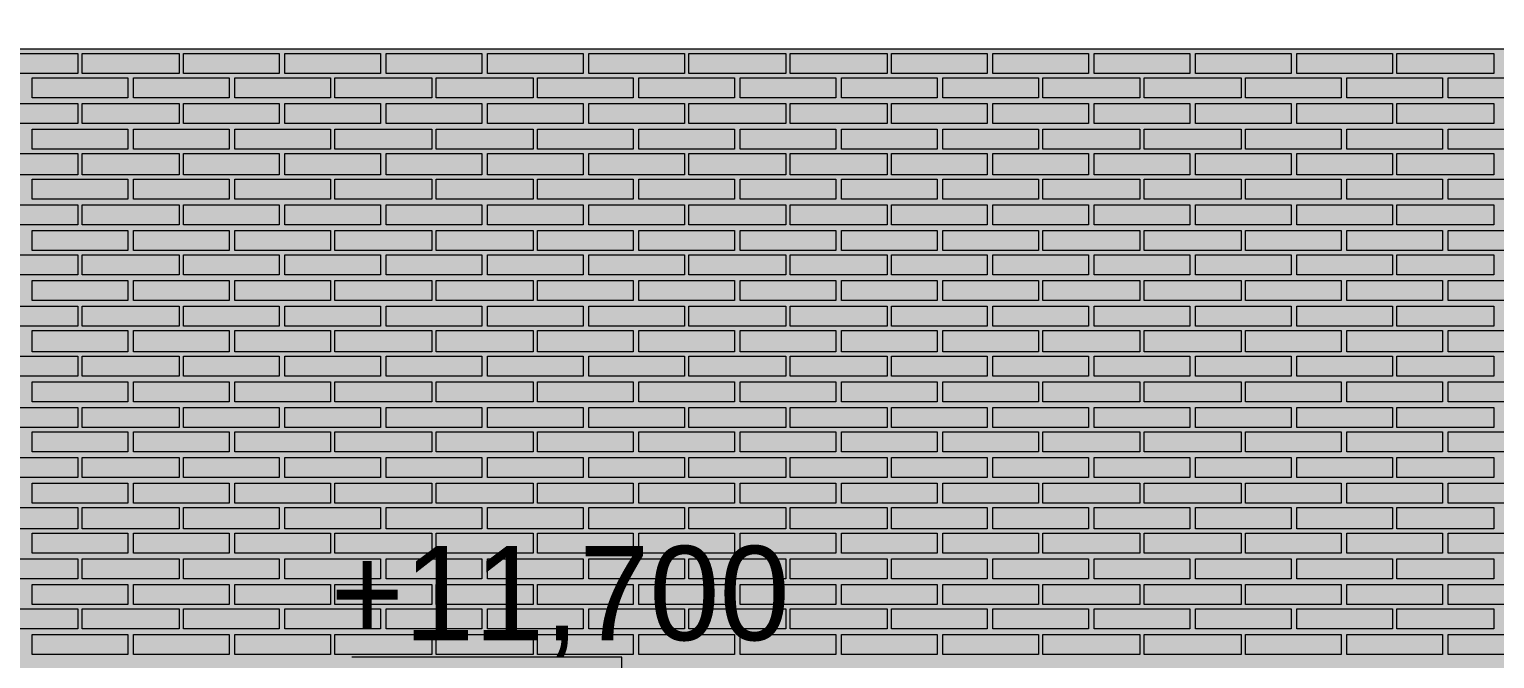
# Model space of a CAD drawing. Header units: millimetres. Extents: x -28928 to 100580, y -22867 to 36490.
# Drawn here: x -8523 to -4180, y 28282 to 30148 of the extents above; entities that cross this region are included whole.
import ezdxf

# ---------------------------------------------------------------- set-up
doc = ezdxf.new("R2010")
doc.units = ezdxf.units.MM
doc.layers.add('PDF _Геометрия', color=7, linetype='Continuous', true_color=0x8f8e8d)
doc.layers.add('PDF _Сплошная заливка', color=7, linetype='Continuous', true_color=0xffffff)
doc.layers.add('PDF _Текст', color=7, linetype='Continuous')

msp = doc.modelspace()

# ---------------------------------------------------------------- hatches: boundary and pattern name
at = {"layer": 'PDF _Сплошная заливка', "true_color": 0xdcd6cf, "transparency": 33554559}
msp.add_hatch(color=254, dxfattribs=at).paths.add_polyline_path([(-18676.6, 16343.4), (-18676.6, 19592.6), (-17276.3, 19592.6), (-17276.3, 16343.4), (19112.6, 16343.4), (19112.6, 30089.1), (-21853.9, 30089.1), (-21853.9, 16343.4), (-21375.9, 16343.4), (-21375.9, 19592.6), (-19277.4, 19592.6), (-19277.4, 16343.4)])

# ---------------------------------------------------------------- linework, layer by layer
at = {"layer": 'PDF _Геометрия', "color": 7, "lineweight": 9}
for points in [[(82320.3, 30089.1), (82320.3, 30207.6), (82320.3, 30089.1), (-21934.3, 30089.1), (-21934.3, 30207.6), (82320.3, 30207.6)], [(-6001.3, 27986.4), (-6424.3, 27986.4), (-6767, 27986.4), (-6767, 28286.8), (-7566.6, 28286.8)]]:
    msp.add_lwpolyline(points, dxfattribs=at)
at = {"layer": 'PDF _Геометрия', "lineweight": 9}
for points in [[(-8378.9, 30076.4), (-8378.9, 30017.2), (-8666.6, 30017.2), (-8666.6, 30076.4)], [(-8078.6, 30076.4), (-8078.6, 30017.2), (-8366.3, 30017.2), (-8366.3, 30076.4)], [(-7782.4, 30076.4), (-7782.4, 30017.2), (-8065.9, 30017.2), (-8065.9, 30076.4)], [(-7482, 30076.4), (-7482, 30017.2), (-7765.5, 30017.2), (-7765.5, 30076.4)], [(-7181.6, 30076.4), (-7181.6, 30017.2), (-7465.1, 30017.2), (-7465.1, 30076.4)], [(-6881.3, 30076.4), (-6881.3, 30017.2), (-7164.7, 30017.2), (-7164.7, 30076.4)], [(-6580.9, 30076.4), (-6580.9, 30017.2), (-6864.3, 30017.2), (-6864.3, 30076.4)], [(-6280.5, 30076.4), (-6280.5, 30017.2), (-6568.2, 30017.2), (-6568.2, 30076.4)], [(-5980.1, 30076.4), (-5980.1, 30017.2), (-6267.8, 30017.2), (-6267.8, 30076.4)], [(-5683.9, 30076.4), (-5683.9, 30017.2), (-5967.4, 30017.2), (-5967.4, 30076.4)], [(-5383.6, 30076.4), (-5383.6, 30017.2), (-5667, 30017.2), (-5667, 30076.4)], [(-5083.2, 30076.4), (-5083.2, 30017.2), (-5366.6, 30017.2), (-5366.6, 30076.4)], [(-4782.8, 30076.4), (-4782.8, 30017.2), (-5066.3, 30017.2), (-5066.3, 30076.4)], [(-4482.4, 30076.4), (-4482.4, 30017.2), (-4765.9, 30017.2), (-4765.9, 30076.4)], [(-4182, 30076.4), (-4182, 30017.2), (-4469.7, 30017.2), (-4469.7, 30076.4)], [(-8230.9, 29945.3), (-8374.7, 29945.3), (-8514.3, 29945.3), (-8514.3, 30004.5), (-8374.7, 30004.5), (-8230.9, 30004.5)], [(-7930.5, 29945.3), (-8074.3, 29945.3), (-8213.9, 29945.3), (-8213.9, 30004.5), (-8074.3, 30004.5), (-7930.5, 30004.5)], [(-7630.1, 29945.3), (-7773.9, 29945.3), (-7913.6, 29945.3), (-7913.6, 30004.5), (-7773.9, 30004.5), (-7630.1, 30004.5)], [(-7329.7, 29945.3), (-7473.6, 29945.3), (-7617.4, 29945.3), (-7617.4, 30004.5), (-7473.6, 30004.5), (-7329.7, 30004.5)], [(-7029.3, 29945.3), (-7173.2, 29945.3), (-7317, 29945.3), (-7317, 30004.5), (-7173.2, 30004.5), (-7029.3, 30004.5)], [(-6733.2, 29945.3), (-6872.8, 29945.3), (-7016.6, 29945.3), (-7016.6, 30004.5), (-6872.8, 30004.5), (-6733.2, 30004.5)], [(-6432.8, 29945.3), (-6572.4, 29945.3), (-6716.3, 29945.3), (-6716.3, 30004.5), (-6572.4, 30004.5), (-6432.8, 30004.5)], [(-6132.4, 29945.3), (-6272, 29945.3), (-6415.9, 29945.3), (-6415.9, 30004.5), (-6272, 30004.5), (-6132.4, 30004.5)], [(-5832, 29945.3), (-5975.9, 29945.3), (-6115.5, 29945.3), (-6115.5, 30004.5), (-5975.9, 30004.5), (-5832, 30004.5)], [(-5531.6, 29945.3), (-5675.5, 29945.3), (-5815.1, 29945.3), (-5815.1, 30004.5), (-5675.5, 30004.5), (-5531.6, 30004.5)], [(-5231.3, 29945.3), (-5375.1, 29945.3), (-5518.9, 29945.3), (-5518.9, 30004.5), (-5375.1, 30004.5), (-5231.3, 30004.5)], [(-4930.9, 29945.3), (-5074.7, 29945.3), (-5218.6, 29945.3), (-5218.6, 30004.5), (-5074.7, 30004.5), (-4930.9, 30004.5)], [(-4634.7, 29945.3), (-4774.3, 29945.3), (-4918.2, 29945.3), (-4918.2, 30004.5), (-4774.3, 30004.5), (-4634.7, 30004.5)], [(-4334.3, 29945.3), (-4473.9, 29945.3), (-4617.8, 29945.3), (-4617.8, 30004.5), (-4473.9, 30004.5), (-4334.3, 30004.5)], [(-4033.9, 29945.3), (-4173.6, 29945.3), (-4317.4, 29945.3), (-4317.4, 30004.5), (-4173.6, 30004.5), (-4033.9, 30004.5)], [(-8378.9, 29928.4), (-8378.9, 29869.1), (-8666.6, 29869.1), (-8666.6, 29928.4)], [(-8078.6, 29928.4), (-8078.6, 29869.1), (-8366.3, 29869.1), (-8366.3, 29928.4)], [(-7782.4, 29928.4), (-7782.4, 29869.1), (-8065.9, 29869.1), (-8065.9, 29928.4)], [(-7482, 29928.4), (-7482, 29869.1), (-7765.5, 29869.1), (-7765.5, 29928.4)], [(-7181.6, 29928.4), (-7181.6, 29869.1), (-7465.1, 29869.1), (-7465.1, 29928.4)], [(-6881.3, 29928.4), (-6881.3, 29869.1), (-7164.7, 29869.1), (-7164.7, 29928.4)], [(-6580.9, 29928.4), (-6580.9, 29869.1), (-6864.3, 29869.1), (-6864.3, 29928.4)], [(-6280.5, 29928.4), (-6280.5, 29869.1), (-6568.2, 29869.1), (-6568.2, 29928.4)], [(-5980.1, 29928.4), (-5980.1, 29869.1), (-6267.8, 29869.1), (-6267.8, 29928.4)], [(-5683.9, 29928.4), (-5683.9, 29869.1), (-5967.4, 29869.1), (-5967.4, 29928.4)], [(-5383.6, 29928.4), (-5383.6, 29869.1), (-5667, 29869.1), (-5667, 29928.4)], [(-5083.2, 29928.4), (-5083.2, 29869.1), (-5366.6, 29869.1), (-5366.6, 29928.4)], [(-4782.8, 29928.4), (-4782.8, 29869.1), (-5066.3, 29869.1), (-5066.3, 29928.4)], [(-4482.4, 29928.4), (-4482.4, 29869.1), (-4765.9, 29869.1), (-4765.9, 29928.4)], [(-4182, 29928.4), (-4182, 29869.1), (-4469.7, 29869.1), (-4469.7, 29928.4)], [(-8230.9, 29793), (-8374.7, 29793), (-8514.3, 29793), (-8514.3, 29852.2), (-8374.7, 29852.2), (-8230.9, 29852.2)], [(-7930.5, 29793), (-8074.3, 29793), (-8213.9, 29793), (-8213.9, 29852.2), (-8074.3, 29852.2), (-7930.5, 29852.2)], [(-7630.1, 29793), (-7773.9, 29793), (-7913.6, 29793), (-7913.6, 29852.2), (-7773.9, 29852.2), (-7630.1, 29852.2)], [(-7329.7, 29793), (-7473.6, 29793), (-7617.4, 29793), (-7617.4, 29852.2), (-7473.6, 29852.2), (-7329.7, 29852.2)], [(-7029.3, 29793), (-7173.2, 29793), (-7317, 29793), (-7317, 29852.2), (-7173.2, 29852.2), (-7029.3, 29852.2)], [(-6733.2, 29793), (-6872.8, 29793), (-7016.6, 29793), (-7016.6, 29852.2), (-6872.8, 29852.2), (-6733.2, 29852.2)], [(-6432.8, 29793), (-6572.4, 29793), (-6716.3, 29793), (-6716.3, 29852.2), (-6572.4, 29852.2), (-6432.8, 29852.2)], [(-6132.4, 29793), (-6272, 29793), (-6415.9, 29793), (-6415.9, 29852.2), (-6272, 29852.2), (-6132.4, 29852.2)], [(-5832, 29793), (-5975.9, 29793), (-6115.5, 29793), (-6115.5, 29852.2), (-5975.9, 29852.2), (-5832, 29852.2)], [(-5531.6, 29793), (-5675.5, 29793), (-5815.1, 29793), (-5815.1, 29852.2), (-5675.5, 29852.2), (-5531.6, 29852.2)], [(-5231.3, 29793), (-5375.1, 29793), (-5518.9, 29793), (-5518.9, 29852.2), (-5375.1, 29852.2), (-5231.3, 29852.2)], [(-4930.9, 29793), (-5074.7, 29793), (-5218.6, 29793), (-5218.6, 29852.2), (-5074.7, 29852.2), (-4930.9, 29852.2)], [(-4634.7, 29793), (-4774.3, 29793), (-4918.2, 29793), (-4918.2, 29852.2), (-4774.3, 29852.2), (-4634.7, 29852.2)], [(-4334.3, 29793), (-4473.9, 29793), (-4617.8, 29793), (-4617.8, 29852.2), (-4473.9, 29852.2), (-4334.3, 29852.2)], [(-4033.9, 29793), (-4173.6, 29793), (-4317.4, 29793), (-4317.4, 29852.2), (-4173.6, 29852.2), (-4033.9, 29852.2)], [(-8378.9, 29780.3), (-8378.9, 29716.8), (-8666.6, 29716.8), (-8666.6, 29780.3)], [(-8078.6, 29780.3), (-8078.6, 29716.8), (-8366.3, 29716.8), (-8366.3, 29780.3)], [(-7782.4, 29780.3), (-7782.4, 29716.8), (-8065.9, 29716.8), (-8065.9, 29780.3)], [(-7482, 29780.3), (-7482, 29716.8), (-7765.5, 29716.8), (-7765.5, 29780.3)], [(-7181.6, 29780.3), (-7181.6, 29716.8), (-7465.1, 29716.8), (-7465.1, 29780.3)], [(-6881.3, 29780.3), (-6881.3, 29716.8), (-7164.7, 29716.8), (-7164.7, 29780.3)], [(-6580.9, 29780.3), (-6580.9, 29716.8), (-6864.3, 29716.8), (-6864.3, 29780.3)], [(-6280.5, 29780.3), (-6280.5, 29716.8), (-6568.2, 29716.8), (-6568.2, 29780.3)], [(-5980.1, 29780.3), (-5980.1, 29716.8), (-6267.8, 29716.8), (-6267.8, 29780.3)], [(-5683.9, 29780.3), (-5683.9, 29716.8), (-5967.4, 29716.8), (-5967.4, 29780.3)], [(-5383.6, 29780.3), (-5383.6, 29716.8), (-5667, 29716.8), (-5667, 29780.3)], [(-5083.2, 29780.3), (-5083.2, 29716.8), (-5366.6, 29716.8), (-5366.6, 29780.3)], [(-4782.8, 29780.3), (-4782.8, 29716.8), (-5066.3, 29716.8), (-5066.3, 29780.3)], [(-4482.4, 29780.3), (-4482.4, 29716.8), (-4765.9, 29716.8), (-4765.9, 29780.3)], [(-4182, 29780.3), (-4182, 29716.8), (-4469.7, 29716.8), (-4469.7, 29780.3)], [(-8230.9, 29644.9), (-8374.7, 29644.9), (-8514.3, 29644.9), (-8514.3, 29704.1), (-8374.7, 29704.1), (-8230.9, 29704.1)], [(-7930.5, 29644.9), (-8074.3, 29644.9), (-8213.9, 29644.9), (-8213.9, 29704.1), (-8074.3, 29704.1), (-7930.5, 29704.1)], [(-7630.1, 29644.9), (-7773.9, 29644.9), (-7913.6, 29644.9), (-7913.6, 29704.1), (-7773.9, 29704.1), (-7630.1, 29704.1)], [(-7329.7, 29644.9), (-7473.6, 29644.9), (-7617.4, 29644.9), (-7617.4, 29704.1), (-7473.6, 29704.1), (-7329.7, 29704.1)], [(-7029.3, 29644.9), (-7173.2, 29644.9), (-7317, 29644.9), (-7317, 29704.1), (-7173.2, 29704.1), (-7029.3, 29704.1)], [(-6733.2, 29644.9), (-6872.8, 29644.9), (-7016.6, 29644.9), (-7016.6, 29704.1), (-6872.8, 29704.1), (-6733.2, 29704.1)], [(-6432.8, 29644.9), (-6572.4, 29644.9), (-6716.3, 29644.9), (-6716.3, 29704.1), (-6572.4, 29704.1), (-6432.8, 29704.1)], [(-6132.4, 29644.9), (-6272, 29644.9), (-6415.9, 29644.9), (-6415.9, 29704.1), (-6272, 29704.1), (-6132.4, 29704.1)], [(-5832, 29644.9), (-5975.9, 29644.9), (-6115.5, 29644.9), (-6115.5, 29704.1), (-5975.9, 29704.1), (-5832, 29704.1)], [(-5531.6, 29644.9), (-5675.5, 29644.9), (-5815.1, 29644.9), (-5815.1, 29704.1), (-5675.5, 29704.1), (-5531.6, 29704.1)], [(-5231.3, 29644.9), (-5375.1, 29644.9), (-5518.9, 29644.9), (-5518.9, 29704.1), (-5375.1, 29704.1), (-5231.3, 29704.1)], [(-4930.9, 29644.9), (-5074.7, 29644.9), (-5218.6, 29644.9), (-5218.6, 29704.1), (-5074.7, 29704.1), (-4930.9, 29704.1)], [(-4634.7, 29644.9), (-4774.3, 29644.9), (-4918.2, 29644.9), (-4918.2, 29704.1), (-4774.3, 29704.1), (-4634.7, 29704.1)], [(-4334.3, 29644.9), (-4473.9, 29644.9), (-4617.8, 29644.9), (-4617.8, 29704.1), (-4473.9, 29704.1), (-4334.3, 29704.1)], [(-4033.9, 29644.9), (-4173.6, 29644.9), (-4317.4, 29644.9), (-4317.4, 29704.1), (-4173.6, 29704.1), (-4033.9, 29704.1)], [(-8378.9, 29628), (-8378.9, 29568.7), (-8666.6, 29568.7), (-8666.6, 29628)], [(-8078.6, 29628), (-8078.6, 29568.7), (-8366.3, 29568.7), (-8366.3, 29628)], [(-7782.4, 29628), (-7782.4, 29568.7), (-8065.9, 29568.7), (-8065.9, 29628)], [(-7482, 29628), (-7482, 29568.7), (-7765.5, 29568.7), (-7765.5, 29628)], [(-7181.6, 29628), (-7181.6, 29568.7), (-7465.1, 29568.7), (-7465.1, 29628)], [(-6881.3, 29628), (-6881.3, 29568.7), (-7164.7, 29568.7), (-7164.7, 29628)], [(-6580.9, 29628), (-6580.9, 29568.7), (-6864.3, 29568.7), (-6864.3, 29628)], [(-6280.5, 29628), (-6280.5, 29568.7), (-6568.2, 29568.7), (-6568.2, 29628)], [(-5980.1, 29628), (-5980.1, 29568.7), (-6267.8, 29568.7), (-6267.8, 29628)], [(-5683.9, 29628), (-5683.9, 29568.7), (-5967.4, 29568.7), (-5967.4, 29628)], [(-5383.6, 29628), (-5383.6, 29568.7), (-5667, 29568.7), (-5667, 29628)], [(-5083.2, 29628), (-5083.2, 29568.7), (-5366.6, 29568.7), (-5366.6, 29628)], [(-4782.8, 29628), (-4782.8, 29568.7), (-5066.3, 29568.7), (-5066.3, 29628)], [(-4482.4, 29628), (-4482.4, 29568.7), (-4765.9, 29568.7), (-4765.9, 29628)], [(-4182, 29628), (-4182, 29568.7), (-4469.7, 29568.7), (-4469.7, 29628)], [(-8230.9, 29492.6), (-8374.7, 29492.6), (-8514.3, 29492.6), (-8514.3, 29551.8), (-8374.7, 29551.8), (-8230.9, 29551.8)], [(-7930.5, 29492.6), (-8074.3, 29492.6), (-8213.9, 29492.6), (-8213.9, 29551.8), (-8074.3, 29551.8), (-7930.5, 29551.8)], [(-7630.1, 29492.6), (-7773.9, 29492.6), (-7913.6, 29492.6), (-7913.6, 29551.8), (-7773.9, 29551.8), (-7630.1, 29551.8)], [(-7329.7, 29492.6), (-7473.6, 29492.6), (-7617.4, 29492.6), (-7617.4, 29551.8), (-7473.6, 29551.8), (-7329.7, 29551.8)], [(-7029.3, 29492.6), (-7173.2, 29492.6), (-7317, 29492.6), (-7317, 29551.8), (-7173.2, 29551.8), (-7029.3, 29551.8)], [(-6733.2, 29492.6), (-6872.8, 29492.6), (-7016.6, 29492.6), (-7016.6, 29551.8), (-6872.8, 29551.8), (-6733.2, 29551.8)], [(-6432.8, 29492.6), (-6572.4, 29492.6), (-6716.3, 29492.6), (-6716.3, 29551.8), (-6572.4, 29551.8), (-6432.8, 29551.8)], [(-6132.4, 29492.6), (-6272, 29492.6), (-6415.9, 29492.6), (-6415.9, 29551.8), (-6272, 29551.8), (-6132.4, 29551.8)], [(-5832, 29492.6), (-5975.9, 29492.6), (-6115.5, 29492.6), (-6115.5, 29551.8), (-5975.9, 29551.8), (-5832, 29551.8)], [(-5531.6, 29492.6), (-5675.5, 29492.6), (-5815.1, 29492.6), (-5815.1, 29551.8), (-5675.5, 29551.8), (-5531.6, 29551.8)], [(-5231.3, 29492.6), (-5375.1, 29492.6), (-5518.9, 29492.6), (-5518.9, 29551.8), (-5375.1, 29551.8), (-5231.3, 29551.8)], [(-4930.9, 29492.6), (-5074.7, 29492.6), (-5218.6, 29492.6), (-5218.6, 29551.8), (-5074.7, 29551.8), (-4930.9, 29551.8)], [(-4634.7, 29492.6), (-4774.3, 29492.6), (-4918.2, 29492.6), (-4918.2, 29551.8), (-4774.3, 29551.8), (-4634.7, 29551.8)], [(-4334.3, 29492.6), (-4473.9, 29492.6), (-4617.8, 29492.6), (-4617.8, 29551.8), (-4473.9, 29551.8), (-4334.3, 29551.8)], [(-4033.9, 29492.6), (-4173.6, 29492.6), (-4317.4, 29492.6), (-4317.4, 29551.8), (-4173.6, 29551.8), (-4033.9, 29551.8)], [(-8378.9, 29479.9), (-8378.9, 29420.7), (-8666.6, 29420.7), (-8666.6, 29479.9)], [(-8078.6, 29479.9), (-8078.6, 29420.7), (-8366.3, 29420.7), (-8366.3, 29479.9)], [(-7782.4, 29479.9), (-7782.4, 29420.7), (-8065.9, 29420.7), (-8065.9, 29479.9)], [(-7482, 29479.9), (-7482, 29420.7), (-7765.5, 29420.7), (-7765.5, 29479.9)], [(-7181.6, 29479.9), (-7181.6, 29420.7), (-7465.1, 29420.7), (-7465.1, 29479.9)], [(-6881.3, 29479.9), (-6881.3, 29420.7), (-7164.7, 29420.7), (-7164.7, 29479.9)], [(-6580.9, 29479.9), (-6580.9, 29420.7), (-6864.3, 29420.7), (-6864.3, 29479.9)], [(-6280.5, 29479.9), (-6280.5, 29420.7), (-6568.2, 29420.7), (-6568.2, 29479.9)], [(-5980.1, 29479.9), (-5980.1, 29420.7), (-6267.8, 29420.7), (-6267.8, 29479.9)], [(-5683.9, 29479.9), (-5683.9, 29420.7), (-5967.4, 29420.7), (-5967.4, 29479.9)], [(-5383.6, 29479.9), (-5383.6, 29420.7), (-5667, 29420.7), (-5667, 29479.9)], [(-5083.2, 29479.9), (-5083.2, 29420.7), (-5366.6, 29420.7), (-5366.6, 29479.9)], [(-4782.8, 29479.9), (-4782.8, 29420.7), (-5066.3, 29420.7), (-5066.3, 29479.9)], [(-4482.4, 29479.9), (-4482.4, 29420.7), (-4765.9, 29420.7), (-4765.9, 29479.9)], [(-4182, 29479.9), (-4182, 29420.7), (-4469.7, 29420.7), (-4469.7, 29479.9)], [(-8230.9, 29344.5), (-8374.7, 29344.5), (-8514.3, 29344.5), (-8514.3, 29403.7), (-8374.7, 29403.7), (-8230.9, 29403.7)], [(-7930.5, 29344.5), (-8074.3, 29344.5), (-8213.9, 29344.5), (-8213.9, 29403.7), (-8074.3, 29403.7), (-7930.5, 29403.7)], [(-7630.1, 29344.5), (-7773.9, 29344.5), (-7913.6, 29344.5), (-7913.6, 29403.7), (-7773.9, 29403.7), (-7630.1, 29403.7)], [(-7329.7, 29344.5), (-7473.6, 29344.5), (-7617.4, 29344.5), (-7617.4, 29403.7), (-7473.6, 29403.7), (-7329.7, 29403.7)], [(-7029.3, 29344.5), (-7173.2, 29344.5), (-7317, 29344.5), (-7317, 29403.7), (-7173.2, 29403.7), (-7029.3, 29403.7)], [(-6733.2, 29344.5), (-6872.8, 29344.5), (-7016.6, 29344.5), (-7016.6, 29403.7), (-6872.8, 29403.7), (-6733.2, 29403.7)], [(-6432.8, 29344.5), (-6572.4, 29344.5), (-6716.3, 29344.5), (-6716.3, 29403.7), (-6572.4, 29403.7), (-6432.8, 29403.7)], [(-6132.4, 29344.5), (-6272, 29344.5), (-6415.9, 29344.5), (-6415.9, 29403.7), (-6272, 29403.7), (-6132.4, 29403.7)], [(-5832, 29344.5), (-5975.9, 29344.5), (-6115.5, 29344.5), (-6115.5, 29403.7), (-5975.9, 29403.7), (-5832, 29403.7)], [(-5531.6, 29344.5), (-5675.5, 29344.5), (-5815.1, 29344.5), (-5815.1, 29403.7), (-5675.5, 29403.7), (-5531.6, 29403.7)], [(-5231.3, 29344.5), (-5375.1, 29344.5), (-5518.9, 29344.5), (-5518.9, 29403.7), (-5375.1, 29403.7), (-5231.3, 29403.7)], [(-4930.9, 29344.5), (-5074.7, 29344.5), (-5218.6, 29344.5), (-5218.6, 29403.7), (-5074.7, 29403.7), (-4930.9, 29403.7)], [(-4634.7, 29344.5), (-4774.3, 29344.5), (-4918.2, 29344.5), (-4918.2, 29403.7), (-4774.3, 29403.7), (-4634.7, 29403.7)], [(-4334.3, 29344.5), (-4473.9, 29344.5), (-4617.8, 29344.5), (-4617.8, 29403.7), (-4473.9, 29403.7), (-4334.3, 29403.7)], [(-4033.9, 29344.5), (-4173.6, 29344.5), (-4317.4, 29344.5), (-4317.4, 29403.7), (-4173.6, 29403.7), (-4033.9, 29403.7)], [(-8378.9, 29327.6), (-8378.9, 29268.4), (-8666.6, 29268.4), (-8666.6, 29327.6)], [(-8078.6, 29327.6), (-8078.6, 29268.4), (-8366.3, 29268.4), (-8366.3, 29327.6)], [(-7782.4, 29327.6), (-7782.4, 29268.4), (-8065.9, 29268.4), (-8065.9, 29327.6)], [(-7482, 29327.6), (-7482, 29268.4), (-7765.5, 29268.4), (-7765.5, 29327.6)], [(-7181.6, 29327.6), (-7181.6, 29268.4), (-7465.1, 29268.4), (-7465.1, 29327.6)], [(-6881.3, 29327.6), (-6881.3, 29268.4), (-7164.7, 29268.4), (-7164.7, 29327.6)], [(-6580.9, 29327.6), (-6580.9, 29268.4), (-6864.3, 29268.4), (-6864.3, 29327.6)], [(-6280.5, 29327.6), (-6280.5, 29268.4), (-6568.2, 29268.4), (-6568.2, 29327.6)], [(-5980.1, 29327.6), (-5980.1, 29268.4), (-6267.8, 29268.4), (-6267.8, 29327.6)], [(-5683.9, 29327.6), (-5683.9, 29268.4), (-5967.4, 29268.4), (-5967.4, 29327.6)], [(-5383.6, 29327.6), (-5383.6, 29268.4), (-5667, 29268.4), (-5667, 29327.6)], [(-5083.2, 29327.6), (-5083.2, 29268.4), (-5366.6, 29268.4), (-5366.6, 29327.6)], [(-4782.8, 29327.6), (-4782.8, 29268.4), (-5066.3, 29268.4), (-5066.3, 29327.6)], [(-4482.4, 29327.6), (-4482.4, 29268.4), (-4765.9, 29268.4), (-4765.9, 29327.6)], [(-4182, 29327.6), (-4182, 29268.4), (-4469.7, 29268.4), (-4469.7, 29327.6)], [(-8230.9, 29192.2), (-8374.7, 29192.2), (-8514.3, 29192.2), (-8514.3, 29255.7), (-8374.7, 29255.7), (-8230.9, 29255.7)], [(-7930.5, 29192.2), (-8074.3, 29192.2), (-8213.9, 29192.2), (-8213.9, 29255.7), (-8074.3, 29255.7), (-7930.5, 29255.7)], [(-7630.1, 29192.2), (-7773.9, 29192.2), (-7913.6, 29192.2), (-7913.6, 29255.7), (-7773.9, 29255.7), (-7630.1, 29255.7)], [(-7329.7, 29192.2), (-7473.6, 29192.2), (-7617.4, 29192.2), (-7617.4, 29255.7), (-7473.6, 29255.7), (-7329.7, 29255.7)], [(-7029.3, 29192.2), (-7173.2, 29192.2), (-7317, 29192.2), (-7317, 29255.7), (-7173.2, 29255.7), (-7029.3, 29255.7)], [(-6733.2, 29192.2), (-6872.8, 29192.2), (-7016.6, 29192.2), (-7016.6, 29255.7), (-6872.8, 29255.7), (-6733.2, 29255.7)], [(-6432.8, 29192.2), (-6572.4, 29192.2), (-6716.3, 29192.2), (-6716.3, 29255.7), (-6572.4, 29255.7), (-6432.8, 29255.7)], [(-6132.4, 29192.2), (-6272, 29192.2), (-6415.9, 29192.2), (-6415.9, 29255.7), (-6272, 29255.7), (-6132.4, 29255.7)], [(-5832, 29192.2), (-5975.9, 29192.2), (-6115.5, 29192.2), (-6115.5, 29255.7), (-5975.9, 29255.7), (-5832, 29255.7)], [(-5531.6, 29192.2), (-5675.5, 29192.2), (-5815.1, 29192.2), (-5815.1, 29255.7), (-5675.5, 29255.7), (-5531.6, 29255.7)], [(-5231.3, 29192.2), (-5375.1, 29192.2), (-5518.9, 29192.2), (-5518.9, 29255.7), (-5375.1, 29255.7), (-5231.3, 29255.7)], [(-4930.9, 29192.2), (-5074.7, 29192.2), (-5218.6, 29192.2), (-5218.6, 29255.7), (-5074.7, 29255.7), (-4930.9, 29255.7)], [(-4634.7, 29192.2), (-4774.3, 29192.2), (-4918.2, 29192.2), (-4918.2, 29255.7), (-4774.3, 29255.7), (-4634.7, 29255.7)], [(-4334.3, 29192.2), (-4473.9, 29192.2), (-4617.8, 29192.2), (-4617.8, 29255.7), (-4473.9, 29255.7), (-4334.3, 29255.7)], [(-4033.9, 29192.2), (-4173.6, 29192.2), (-4317.4, 29192.2), (-4317.4, 29255.7), (-4173.6, 29255.7), (-4033.9, 29255.7)], [(-8378.9, 29179.5), (-8378.9, 29120.3), (-8666.6, 29120.3), (-8666.6, 29179.5)], [(-8078.6, 29179.5), (-8078.6, 29120.3), (-8366.3, 29120.3), (-8366.3, 29179.5)], [(-7782.4, 29179.5), (-7782.4, 29120.3), (-8065.9, 29120.3), (-8065.9, 29179.5)], [(-7482, 29179.5), (-7482, 29120.3), (-7765.5, 29120.3), (-7765.5, 29179.5)], [(-7181.6, 29179.5), (-7181.6, 29120.3), (-7465.1, 29120.3), (-7465.1, 29179.5)], [(-6881.3, 29179.5), (-6881.3, 29120.3), (-7164.7, 29120.3), (-7164.7, 29179.5)], [(-6580.9, 29179.5), (-6580.9, 29120.3), (-6864.3, 29120.3), (-6864.3, 29179.5)], [(-6280.5, 29179.5), (-6280.5, 29120.3), (-6568.2, 29120.3), (-6568.2, 29179.5)], [(-5980.1, 29179.5), (-5980.1, 29120.3), (-6267.8, 29120.3), (-6267.8, 29179.5)], [(-5683.9, 29179.5), (-5683.9, 29120.3), (-5967.4, 29120.3), (-5967.4, 29179.5)], [(-5383.6, 29179.5), (-5383.6, 29120.3), (-5667, 29120.3), (-5667, 29179.5)], [(-5083.2, 29179.5), (-5083.2, 29120.3), (-5366.6, 29120.3), (-5366.6, 29179.5)], [(-4782.8, 29179.5), (-4782.8, 29120.3), (-5066.3, 29120.3), (-5066.3, 29179.5)], [(-4482.4, 29179.5), (-4482.4, 29120.3), (-4765.9, 29120.3), (-4765.9, 29179.5)], [(-4182, 29179.5), (-4182, 29120.3), (-4469.7, 29120.3), (-4469.7, 29179.5)], [(-8230.9, 29044.1), (-8374.7, 29044.1), (-8514.3, 29044.1), (-8514.3, 29103.4), (-8374.7, 29103.4), (-8230.9, 29103.4)], [(-7930.5, 29044.1), (-8074.3, 29044.1), (-8213.9, 29044.1), (-8213.9, 29103.4), (-8074.3, 29103.4), (-7930.5, 29103.4)], [(-7630.1, 29044.1), (-7773.9, 29044.1), (-7913.6, 29044.1), (-7913.6, 29103.4), (-7773.9, 29103.4), (-7630.1, 29103.4)], [(-7329.7, 29044.1), (-7473.6, 29044.1), (-7617.4, 29044.1), (-7617.4, 29103.4), (-7473.6, 29103.4), (-7329.7, 29103.4)], [(-7029.3, 29044.1), (-7173.2, 29044.1), (-7317, 29044.1), (-7317, 29103.4), (-7173.2, 29103.4), (-7029.3, 29103.4)], [(-6733.2, 29044.1), (-6872.8, 29044.1), (-7016.6, 29044.1), (-7016.6, 29103.4), (-6872.8, 29103.4), (-6733.2, 29103.4)], [(-6432.8, 29044.1), (-6572.4, 29044.1), (-6716.3, 29044.1), (-6716.3, 29103.4), (-6572.4, 29103.4), (-6432.8, 29103.4)], [(-6132.4, 29044.1), (-6272, 29044.1), (-6415.9, 29044.1), (-6415.9, 29103.4), (-6272, 29103.4), (-6132.4, 29103.4)], [(-5832, 29044.1), (-5975.9, 29044.1), (-6115.5, 29044.1), (-6115.5, 29103.4), (-5975.9, 29103.4), (-5832, 29103.4)], [(-5531.6, 29044.1), (-5675.5, 29044.1), (-5815.1, 29044.1), (-5815.1, 29103.4), (-5675.5, 29103.4), (-5531.6, 29103.4)], [(-5231.3, 29044.1), (-5375.1, 29044.1), (-5518.9, 29044.1), (-5518.9, 29103.4), (-5375.1, 29103.4), (-5231.3, 29103.4)], [(-4930.9, 29044.1), (-5074.7, 29044.1), (-5218.6, 29044.1), (-5218.6, 29103.4), (-5074.7, 29103.4), (-4930.9, 29103.4)], [(-4634.7, 29044.1), (-4774.3, 29044.1), (-4918.2, 29044.1), (-4918.2, 29103.4), (-4774.3, 29103.4), (-4634.7, 29103.4)], [(-4334.3, 29044.1), (-4473.9, 29044.1), (-4617.8, 29044.1), (-4617.8, 29103.4), (-4473.9, 29103.4), (-4334.3, 29103.4)], [(-4033.9, 29044.1), (-4173.6, 29044.1), (-4317.4, 29044.1), (-4317.4, 29103.4), (-4173.6, 29103.4), (-4033.9, 29103.4)], [(-8378.9, 29027.2), (-8378.9, 28968), (-8666.6, 28968), (-8666.6, 29027.2)], [(-8078.6, 29027.2), (-8078.6, 28968), (-8366.3, 28968), (-8366.3, 29027.2)], [(-7782.4, 29027.2), (-7782.4, 28968), (-8065.9, 28968), (-8065.9, 29027.2)], [(-7482, 29027.2), (-7482, 28968), (-7765.5, 28968), (-7765.5, 29027.2)], [(-7181.6, 29027.2), (-7181.6, 28968), (-7465.1, 28968), (-7465.1, 29027.2)], [(-6881.3, 29027.2), (-6881.3, 28968), (-7164.7, 28968), (-7164.7, 29027.2)], [(-6580.9, 29027.2), (-6580.9, 28968), (-6864.3, 28968), (-6864.3, 29027.2)], [(-6280.5, 29027.2), (-6280.5, 28968), (-6568.2, 28968), (-6568.2, 29027.2)], [(-5980.1, 29027.2), (-5980.1, 28968), (-6267.8, 28968), (-6267.8, 29027.2)], [(-5683.9, 29027.2), (-5683.9, 28968), (-5967.4, 28968), (-5967.4, 29027.2)], [(-5383.6, 29027.2), (-5383.6, 28968), (-5667, 28968), (-5667, 29027.2)], [(-5083.2, 29027.2), (-5083.2, 28968), (-5366.6, 28968), (-5366.6, 29027.2)], [(-4782.8, 29027.2), (-4782.8, 28968), (-5066.3, 28968), (-5066.3, 29027.2)], [(-4482.4, 29027.2), (-4482.4, 28968), (-4765.9, 28968), (-4765.9, 29027.2)], [(-4182, 29027.2), (-4182, 28968), (-4469.7, 28968), (-4469.7, 29027.2)], [(-8230.9, 28896), (-8374.7, 28896), (-8514.3, 28896), (-8514.3, 28955.3), (-8374.7, 28955.3), (-8230.9, 28955.3)], [(-7930.5, 28896), (-8074.3, 28896), (-8213.9, 28896), (-8213.9, 28955.3), (-8074.3, 28955.3), (-7930.5, 28955.3)], [(-7630.1, 28896), (-7773.9, 28896), (-7913.6, 28896), (-7913.6, 28955.3), (-7773.9, 28955.3), (-7630.1, 28955.3)], [(-7329.7, 28896), (-7473.6, 28896), (-7617.4, 28896), (-7617.4, 28955.3), (-7473.6, 28955.3), (-7329.7, 28955.3)], [(-7029.3, 28896), (-7173.2, 28896), (-7317, 28896), (-7317, 28955.3), (-7173.2, 28955.3), (-7029.3, 28955.3)], [(-6733.2, 28896), (-6872.8, 28896), (-7016.6, 28896), (-7016.6, 28955.3), (-6872.8, 28955.3), (-6733.2, 28955.3)], [(-6432.8, 28896), (-6572.4, 28896), (-6716.3, 28896), (-6716.3, 28955.3), (-6572.4, 28955.3), (-6432.8, 28955.3)], [(-6132.4, 28896), (-6272, 28896), (-6415.9, 28896), (-6415.9, 28955.3), (-6272, 28955.3), (-6132.4, 28955.3)], [(-5832, 28896), (-5975.9, 28896), (-6115.5, 28896), (-6115.5, 28955.3), (-5975.9, 28955.3), (-5832, 28955.3)], [(-5531.6, 28896), (-5675.5, 28896), (-5815.1, 28896), (-5815.1, 28955.3), (-5675.5, 28955.3), (-5531.6, 28955.3)], [(-5231.3, 28896), (-5375.1, 28896), (-5518.9, 28896), (-5518.9, 28955.3), (-5375.1, 28955.3), (-5231.3, 28955.3)], [(-4930.9, 28896), (-5074.7, 28896), (-5218.6, 28896), (-5218.6, 28955.3), (-5074.7, 28955.3), (-4930.9, 28955.3)], [(-4634.7, 28896), (-4774.3, 28896), (-4918.2, 28896), (-4918.2, 28955.3), (-4774.3, 28955.3), (-4634.7, 28955.3)], [(-4334.3, 28896), (-4473.9, 28896), (-4617.8, 28896), (-4617.8, 28955.3), (-4473.9, 28955.3), (-4334.3, 28955.3)], [(-4033.9, 28896), (-4173.6, 28896), (-4317.4, 28896), (-4317.4, 28955.3), (-4173.6, 28955.3), (-4033.9, 28955.3)], [(-8378.9, 28879.1), (-8378.9, 28819.9), (-8666.6, 28819.9), (-8666.6, 28879.1)], [(-8078.6, 28879.1), (-8078.6, 28819.9), (-8366.3, 28819.9), (-8366.3, 28879.1)], [(-7782.4, 28879.1), (-7782.4, 28819.9), (-8065.9, 28819.9), (-8065.9, 28879.1)], [(-7482, 28879.1), (-7482, 28819.9), (-7765.5, 28819.9), (-7765.5, 28879.1)], [(-7181.6, 28879.1), (-7181.6, 28819.9), (-7465.1, 28819.9), (-7465.1, 28879.1)], [(-6881.3, 28879.1), (-6881.3, 28819.9), (-7164.7, 28819.9), (-7164.7, 28879.1)], [(-6580.9, 28879.1), (-6580.9, 28819.9), (-6864.3, 28819.9), (-6864.3, 28879.1)], [(-6280.5, 28879.1), (-6280.5, 28819.9), (-6568.2, 28819.9), (-6568.2, 28879.1)], [(-5980.1, 28879.1), (-5980.1, 28819.9), (-6267.8, 28819.9), (-6267.8, 28879.1)], [(-5683.9, 28879.1), (-5683.9, 28819.9), (-5967.4, 28819.9), (-5967.4, 28879.1)], [(-5383.6, 28879.1), (-5383.6, 28819.9), (-5667, 28819.9), (-5667, 28879.1)], [(-5083.2, 28879.1), (-5083.2, 28819.9), (-5366.6, 28819.9), (-5366.6, 28879.1)], [(-4782.8, 28879.1), (-4782.8, 28819.9), (-5066.3, 28819.9), (-5066.3, 28879.1)], [(-4482.4, 28879.1), (-4482.4, 28819.9), (-4765.9, 28819.9), (-4765.9, 28879.1)], [(-4182, 28879.1), (-4182, 28819.9), (-4469.7, 28819.9), (-4469.7, 28879.1)], [(-8230.9, 28743.7), (-8374.7, 28743.7), (-8514.3, 28743.7), (-8514.3, 28803), (-8374.7, 28803), (-8230.9, 28803)], [(-7930.5, 28743.7), (-8074.3, 28743.7), (-8213.9, 28743.7), (-8213.9, 28803), (-8074.3, 28803), (-7930.5, 28803)], [(-7630.1, 28743.7), (-7773.9, 28743.7), (-7913.6, 28743.7), (-7913.6, 28803), (-7773.9, 28803), (-7630.1, 28803)], [(-7329.7, 28743.7), (-7473.6, 28743.7), (-7617.4, 28743.7), (-7617.4, 28803), (-7473.6, 28803), (-7329.7, 28803)], [(-7029.3, 28743.7), (-7173.2, 28743.7), (-7317, 28743.7), (-7317, 28803), (-7173.2, 28803), (-7029.3, 28803)], [(-6733.2, 28743.7), (-6872.8, 28743.7), (-7016.6, 28743.7), (-7016.6, 28803), (-6872.8, 28803), (-6733.2, 28803)], [(-6432.8, 28743.7), (-6572.4, 28743.7), (-6716.3, 28743.7), (-6716.3, 28803), (-6572.4, 28803), (-6432.8, 28803)], [(-6132.4, 28743.7), (-6272, 28743.7), (-6415.9, 28743.7), (-6415.9, 28803), (-6272, 28803), (-6132.4, 28803)], [(-5832, 28743.7), (-5975.9, 28743.7), (-6115.5, 28743.7), (-6115.5, 28803), (-5975.9, 28803), (-5832, 28803)], [(-5531.6, 28743.7), (-5675.5, 28743.7), (-5815.1, 28743.7), (-5815.1, 28803), (-5675.5, 28803), (-5531.6, 28803)], [(-5231.3, 28743.7), (-5375.1, 28743.7), (-5518.9, 28743.7), (-5518.9, 28803), (-5375.1, 28803), (-5231.3, 28803)], [(-4930.9, 28743.7), (-5074.7, 28743.7), (-5218.6, 28743.7), (-5218.6, 28803), (-5074.7, 28803), (-4930.9, 28803)], [(-4634.7, 28743.7), (-4774.3, 28743.7), (-4918.2, 28743.7), (-4918.2, 28803), (-4774.3, 28803), (-4634.7, 28803)], [(-4334.3, 28743.7), (-4473.9, 28743.7), (-4617.8, 28743.7), (-4617.8, 28803), (-4473.9, 28803), (-4334.3, 28803)], [(-4033.9, 28743.7), (-4173.6, 28743.7), (-4317.4, 28743.7), (-4317.4, 28803), (-4173.6, 28803), (-4033.9, 28803)], [(-8378.9, 28731), (-8378.9, 28667.6), (-8666.6, 28667.6), (-8666.6, 28731)], [(-8078.6, 28731), (-8078.6, 28667.6), (-8366.3, 28667.6), (-8366.3, 28731)], [(-7782.4, 28731), (-7782.4, 28667.6), (-8065.9, 28667.6), (-8065.9, 28731)], [(-7482, 28731), (-7482, 28667.6), (-7765.5, 28667.6), (-7765.5, 28731)], [(-7181.6, 28731), (-7181.6, 28667.6), (-7465.1, 28667.6), (-7465.1, 28731)], [(-6881.3, 28731), (-6881.3, 28667.6), (-7164.7, 28667.6), (-7164.7, 28731)], [(-6580.9, 28731), (-6580.9, 28667.6), (-6864.3, 28667.6), (-6864.3, 28731)], [(-6280.5, 28731), (-6280.5, 28667.6), (-6568.2, 28667.6), (-6568.2, 28731)], [(-5980.1, 28731), (-5980.1, 28667.6), (-6267.8, 28667.6), (-6267.8, 28731)], [(-5683.9, 28731), (-5683.9, 28667.6), (-5967.4, 28667.6), (-5967.4, 28731)], [(-5383.6, 28731), (-5383.6, 28667.6), (-5667, 28667.6), (-5667, 28731)], [(-5083.2, 28731), (-5083.2, 28667.6), (-5366.6, 28667.6), (-5366.6, 28731)], [(-4782.8, 28731), (-4782.8, 28667.6), (-5066.3, 28667.6), (-5066.3, 28731)], [(-4482.4, 28731), (-4482.4, 28667.6), (-4765.9, 28667.6), (-4765.9, 28731)], [(-4182, 28731), (-4182, 28667.6), (-4469.7, 28667.6), (-4469.7, 28731)], [(-8230.9, 28595.7), (-8374.7, 28595.7), (-8514.3, 28595.7), (-8514.3, 28654.9), (-8374.7, 28654.9), (-8230.9, 28654.9)], [(-7930.5, 28595.7), (-8074.3, 28595.7), (-8213.9, 28595.7), (-8213.9, 28654.9), (-8074.3, 28654.9), (-7930.5, 28654.9)], [(-7630.1, 28595.7), (-7773.9, 28595.7), (-7913.6, 28595.7), (-7913.6, 28654.9), (-7773.9, 28654.9), (-7630.1, 28654.9)], [(-7329.7, 28595.7), (-7473.6, 28595.7), (-7617.4, 28595.7), (-7617.4, 28654.9), (-7473.6, 28654.9), (-7329.7, 28654.9)], [(-7029.3, 28595.7), (-7173.2, 28595.7), (-7317, 28595.7), (-7317, 28654.9), (-7173.2, 28654.9), (-7029.3, 28654.9)], [(-6733.2, 28595.7), (-6872.8, 28595.7), (-7016.6, 28595.7), (-7016.6, 28654.9), (-6872.8, 28654.9), (-6733.2, 28654.9)], [(-6432.8, 28595.7), (-6572.4, 28595.7), (-6716.3, 28595.7), (-6716.3, 28654.9), (-6572.4, 28654.9), (-6432.8, 28654.9)], [(-6132.4, 28595.7), (-6272, 28595.7), (-6415.9, 28595.7), (-6415.9, 28654.9), (-6272, 28654.9), (-6132.4, 28654.9)], [(-5832, 28595.7), (-5975.9, 28595.7), (-6115.5, 28595.7), (-6115.5, 28654.9), (-5975.9, 28654.9), (-5832, 28654.9)], [(-5531.6, 28595.7), (-5675.5, 28595.7), (-5815.1, 28595.7), (-5815.1, 28654.9), (-5675.5, 28654.9), (-5531.6, 28654.9)], [(-5231.3, 28595.7), (-5375.1, 28595.7), (-5518.9, 28595.7), (-5518.9, 28654.9), (-5375.1, 28654.9), (-5231.3, 28654.9)], [(-4930.9, 28595.7), (-5074.7, 28595.7), (-5218.6, 28595.7), (-5218.6, 28654.9), (-5074.7, 28654.9), (-4930.9, 28654.9)], [(-4634.7, 28595.7), (-4774.3, 28595.7), (-4918.2, 28595.7), (-4918.2, 28654.9), (-4774.3, 28654.9), (-4634.7, 28654.9)], [(-4334.3, 28595.7), (-4473.9, 28595.7), (-4617.8, 28595.7), (-4617.8, 28654.9), (-4473.9, 28654.9), (-4334.3, 28654.9)], [(-4033.9, 28595.7), (-4173.6, 28595.7), (-4317.4, 28595.7), (-4317.4, 28654.9), (-4173.6, 28654.9), (-4033.9, 28654.9)], [(-8378.9, 28578.7), (-8378.9, 28519.5), (-8666.6, 28519.5), (-8666.6, 28578.7)], [(-8078.6, 28578.7), (-8078.6, 28519.5), (-8366.3, 28519.5), (-8366.3, 28578.7)], [(-7782.4, 28578.7), (-7782.4, 28519.5), (-8065.9, 28519.5), (-8065.9, 28578.7)], [(-7482, 28578.7), (-7482, 28519.5), (-7765.5, 28519.5), (-7765.5, 28578.7)], [(-7181.6, 28578.7), (-7181.6, 28519.5), (-7465.1, 28519.5), (-7465.1, 28578.7)], [(-6881.3, 28578.7), (-6881.3, 28519.5), (-7164.7, 28519.5), (-7164.7, 28578.7)], [(-6580.9, 28578.7), (-6580.9, 28519.5), (-6864.3, 28519.5), (-6864.3, 28578.7)], [(-6280.5, 28578.7), (-6280.5, 28519.5), (-6568.2, 28519.5), (-6568.2, 28578.7)], [(-5980.1, 28578.7), (-5980.1, 28519.5), (-6267.8, 28519.5), (-6267.8, 28578.7)], [(-5683.9, 28578.7), (-5683.9, 28519.5), (-5967.4, 28519.5), (-5967.4, 28578.7)], [(-5383.6, 28578.7), (-5383.6, 28519.5), (-5667, 28519.5), (-5667, 28578.7)], [(-5083.2, 28578.7), (-5083.2, 28519.5), (-5366.6, 28519.5), (-5366.6, 28578.7)], [(-4782.8, 28578.7), (-4782.8, 28519.5), (-5066.3, 28519.5), (-5066.3, 28578.7)], [(-4482.4, 28578.7), (-4482.4, 28519.5), (-4765.9, 28519.5), (-4765.9, 28578.7)], [(-4182, 28578.7), (-4182, 28519.5), (-4469.7, 28519.5), (-4469.7, 28578.7)], [(-8230.9, 28443.4), (-8374.7, 28443.4), (-8514.3, 28443.4), (-8514.3, 28502.6), (-8374.7, 28502.6), (-8230.9, 28502.6)], [(-7930.5, 28443.4), (-8074.3, 28443.4), (-8213.9, 28443.4), (-8213.9, 28502.6), (-8074.3, 28502.6), (-7930.5, 28502.6)], [(-7630.1, 28443.4), (-7773.9, 28443.4), (-7913.6, 28443.4), (-7913.6, 28502.6), (-7773.9, 28502.6), (-7630.1, 28502.6)], [(-7329.7, 28443.4), (-7473.6, 28443.4), (-7617.4, 28443.4), (-7617.4, 28502.6), (-7473.6, 28502.6), (-7329.7, 28502.6)], [(-7029.3, 28443.4), (-7173.2, 28443.4), (-7317, 28443.4), (-7317, 28502.6), (-7173.2, 28502.6), (-7029.3, 28502.6)], [(-6733.2, 28443.4), (-6872.8, 28443.4), (-7016.6, 28443.4), (-7016.6, 28502.6), (-6872.8, 28502.6), (-6733.2, 28502.6)], [(-6432.8, 28443.4), (-6572.4, 28443.4), (-6716.3, 28443.4), (-6716.3, 28502.6), (-6572.4, 28502.6), (-6432.8, 28502.6)], [(-6132.4, 28443.4), (-6272, 28443.4), (-6415.9, 28443.4), (-6415.9, 28502.6), (-6272, 28502.6), (-6132.4, 28502.6)], [(-5832, 28443.4), (-5975.9, 28443.4), (-6115.5, 28443.4), (-6115.5, 28502.6), (-5975.9, 28502.6), (-5832, 28502.6)], [(-5531.6, 28443.4), (-5675.5, 28443.4), (-5815.1, 28443.4), (-5815.1, 28502.6), (-5675.5, 28502.6), (-5531.6, 28502.6)], [(-5231.3, 28443.4), (-5375.1, 28443.4), (-5518.9, 28443.4), (-5518.9, 28502.6), (-5375.1, 28502.6), (-5231.3, 28502.6)], [(-4930.9, 28443.4), (-5074.7, 28443.4), (-5218.6, 28443.4), (-5218.6, 28502.6), (-5074.7, 28502.6), (-4930.9, 28502.6)], [(-4634.7, 28443.4), (-4774.3, 28443.4), (-4918.2, 28443.4), (-4918.2, 28502.6), (-4774.3, 28502.6), (-4634.7, 28502.6)], [(-4334.3, 28443.4), (-4473.9, 28443.4), (-4617.8, 28443.4), (-4617.8, 28502.6), (-4473.9, 28502.6), (-4334.3, 28502.6)], [(-4033.9, 28443.4), (-4173.6, 28443.4), (-4317.4, 28443.4), (-4317.4, 28502.6), (-4173.6, 28502.6), (-4033.9, 28502.6)], [(-8378.9, 28430.7), (-8378.9, 28371.4), (-8666.6, 28371.4), (-8666.6, 28430.7)], [(-8078.6, 28430.7), (-8078.6, 28371.4), (-8366.3, 28371.4), (-8366.3, 28430.7)], [(-7782.4, 28430.7), (-7782.4, 28371.4), (-8065.9, 28371.4), (-8065.9, 28430.7)], [(-7482, 28430.7), (-7482, 28371.4), (-7765.5, 28371.4), (-7765.5, 28430.7)], [(-7181.6, 28430.7), (-7181.6, 28371.4), (-7465.1, 28371.4), (-7465.1, 28430.7)], [(-6881.3, 28430.7), (-6881.3, 28371.4), (-7164.7, 28371.4), (-7164.7, 28430.7)], [(-6580.9, 28430.7), (-6580.9, 28371.4), (-6864.3, 28371.4), (-6864.3, 28430.7)], [(-6280.5, 28430.7), (-6280.5, 28371.4), (-6568.2, 28371.4), (-6568.2, 28430.7)], [(-5980.1, 28430.7), (-5980.1, 28371.4), (-6267.8, 28371.4), (-6267.8, 28430.7)], [(-5683.9, 28430.7), (-5683.9, 28371.4), (-5967.4, 28371.4), (-5967.4, 28430.7)], [(-5383.6, 28430.7), (-5383.6, 28371.4), (-5667, 28371.4), (-5667, 28430.7)], [(-5083.2, 28430.7), (-5083.2, 28371.4), (-5366.6, 28371.4), (-5366.6, 28430.7)], [(-4782.8, 28430.7), (-4782.8, 28371.4), (-5066.3, 28371.4), (-5066.3, 28430.7)], [(-4482.4, 28430.7), (-4482.4, 28371.4), (-4765.9, 28371.4), (-4765.9, 28430.7)], [(-4182, 28430.7), (-4182, 28371.4), (-4469.7, 28371.4), (-4469.7, 28430.7)], [(-8230.9, 28295.3), (-8374.7, 28295.3), (-8514.3, 28295.3), (-8514.3, 28354.5), (-8374.7, 28354.5), (-8230.9, 28354.5)], [(-7930.5, 28295.3), (-8074.3, 28295.3), (-8213.9, 28295.3), (-8213.9, 28354.5), (-8074.3, 28354.5), (-7930.5, 28354.5)], [(-7630.1, 28295.3), (-7773.9, 28295.3), (-7913.6, 28295.3), (-7913.6, 28354.5), (-7773.9, 28354.5), (-7630.1, 28354.5)], [(-7329.7, 28295.3), (-7473.6, 28295.3), (-7617.4, 28295.3), (-7617.4, 28354.5), (-7473.6, 28354.5), (-7329.7, 28354.5)], [(-7029.3, 28295.3), (-7173.2, 28295.3), (-7317, 28295.3), (-7317, 28354.5), (-7173.2, 28354.5), (-7029.3, 28354.5)], [(-6733.2, 28295.3), (-6872.8, 28295.3), (-7016.6, 28295.3), (-7016.6, 28354.5), (-6872.8, 28354.5), (-6733.2, 28354.5)], [(-6432.8, 28295.3), (-6572.4, 28295.3), (-6716.3, 28295.3), (-6716.3, 28354.5), (-6572.4, 28354.5), (-6432.8, 28354.5)], [(-6132.4, 28295.3), (-6272, 28295.3), (-6415.9, 28295.3), (-6415.9, 28354.5), (-6272, 28354.5), (-6132.4, 28354.5)], [(-5832, 28295.3), (-5975.9, 28295.3), (-6115.5, 28295.3), (-6115.5, 28354.5), (-5975.9, 28354.5), (-5832, 28354.5)], [(-5531.6, 28295.3), (-5675.5, 28295.3), (-5815.1, 28295.3), (-5815.1, 28354.5), (-5675.5, 28354.5), (-5531.6, 28354.5)], [(-5231.3, 28295.3), (-5375.1, 28295.3), (-5518.9, 28295.3), (-5518.9, 28354.5), (-5375.1, 28354.5), (-5231.3, 28354.5)], [(-4930.9, 28295.3), (-5074.7, 28295.3), (-5218.6, 28295.3), (-5218.6, 28354.5), (-5074.7, 28354.5), (-4930.9, 28354.5)], [(-4634.7, 28295.3), (-4774.3, 28295.3), (-4918.2, 28295.3), (-4918.2, 28354.5), (-4774.3, 28354.5), (-4634.7, 28354.5)], [(-4334.3, 28295.3), (-4473.9, 28295.3), (-4617.8, 28295.3), (-4617.8, 28354.5), (-4473.9, 28354.5), (-4334.3, 28354.5)], [(-4033.9, 28295.3), (-4173.6, 28295.3), (-4317.4, 28295.3), (-4317.4, 28354.5), (-4173.6, 28354.5), (-4033.9, 28354.5)]]:
    msp.add_lwpolyline(points, close=True, dxfattribs=at)

# ---------------------------------------------------------------- texts
at = {"layer": 'PDF _Текст', "insert": (-7630.6, 28451), "char_height": 279.44, "attachment_point": 4, "style": ''}
msp.add_mtext('+11,700', dxfattribs=at)

doc.saveas('drawing.dxf')
